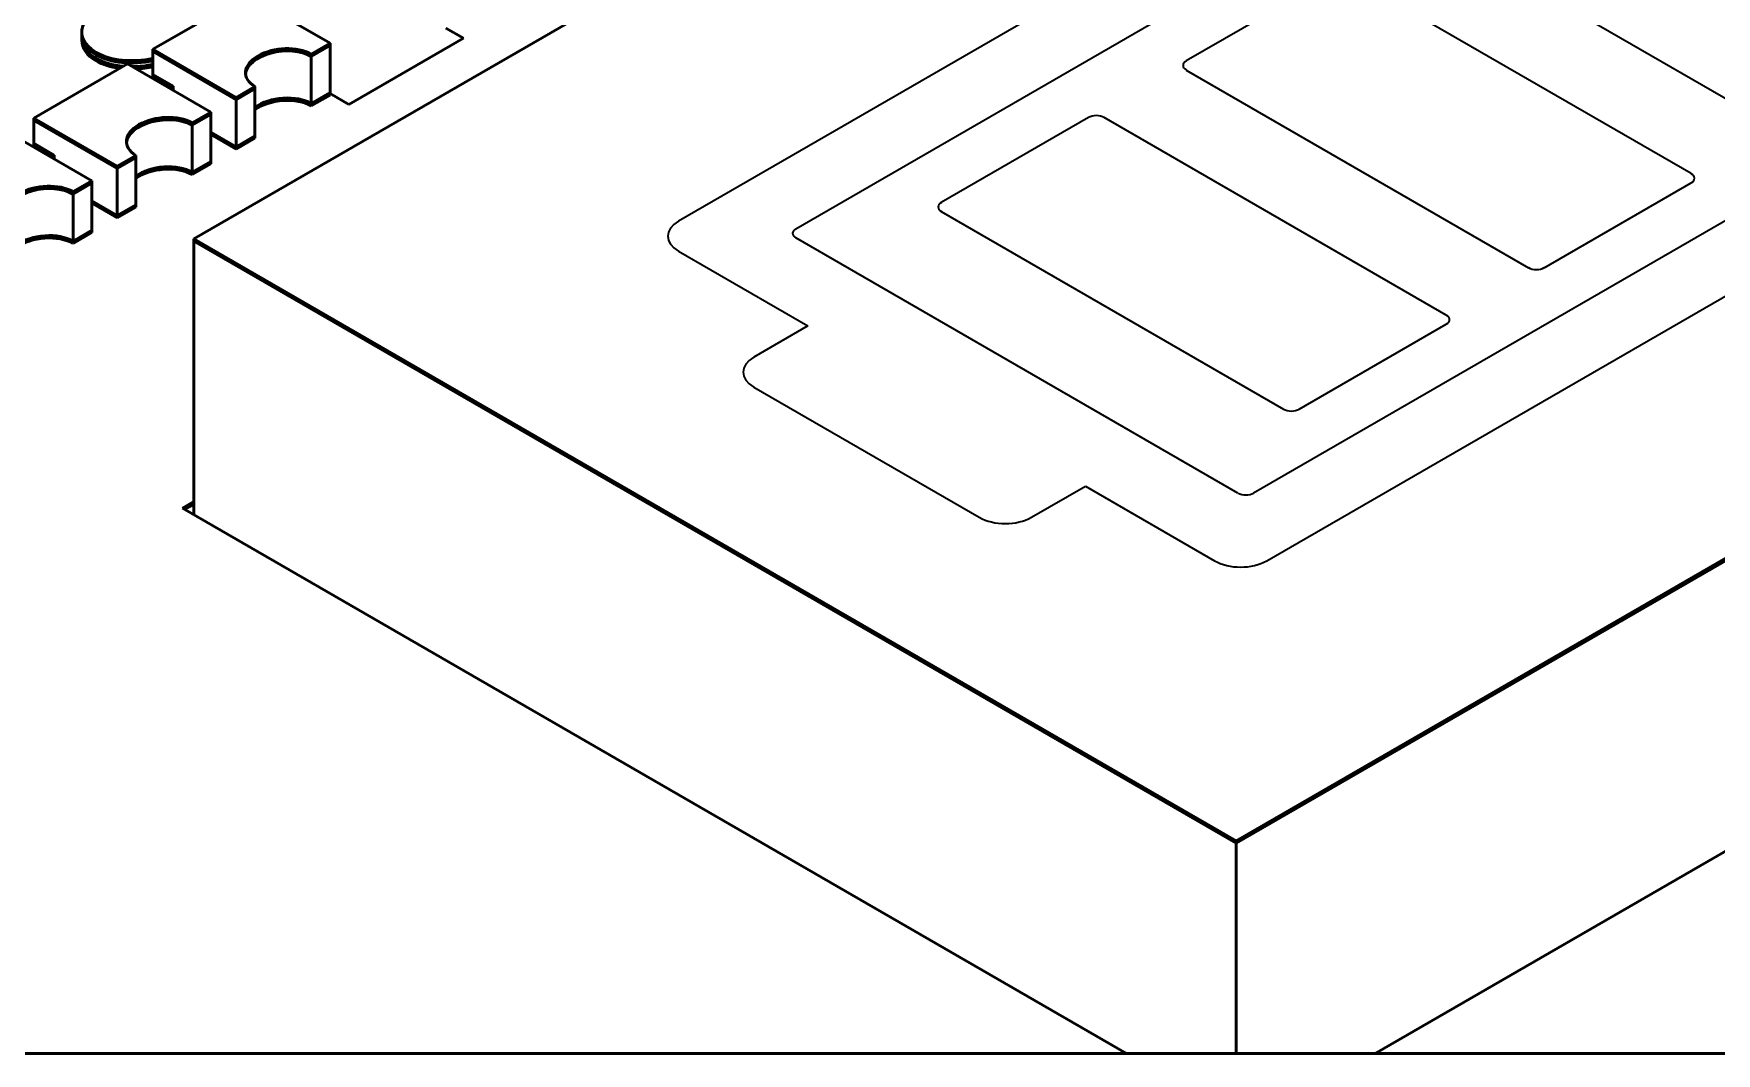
# Model space of a CAD drawing. Header units: inches. Extents: x -20.7 to 49, y -43 to 17.2.
# Drawn here: x 15.621 to 18.318, y 10.203 to 11.837 of the extents above; entities that cross this region are included whole.
import ezdxf

# ---------------------------------------------------------------- set-up
doc = ezdxf.new("R2010")
doc.units = ezdxf.units.IN
doc.header["$MEASUREMENT"] = 0
doc.layers.add('Visible (ANSI)', color=7, linetype='Continuous', lineweight=50)
doc.layers.add('Visible Narrow (ANSI)', color=7, linetype='Continuous', lineweight=35)

msp = doc.modelspace()

# ---------------------------------------------------------------- linework, layer by layer
at = {"layer": 'Visible (ANSI)'}
for p, q in [((18.4919, 13.0174), (15.8778, 11.5082)), ((17.5482, 10.5438), (20.1622, 12.053)), ((17.5482, 10.5399), (20.1622, 12.0492)), ((15.9626, 11.8987), (15.8122, 11.8119)), ((15.9626, 11.8987), (16.0962, 11.8216)), ((15.6985, 11.8302), (15.6985, 11.8398)), ((16.2818, 11.8458), (16.31, 11.8296)), ((15.6985, 11.8263), (15.6985, 11.8359)), ((15.8122, 11.8119), (15.9458, 11.7348)), ((15.8122, 11.8119), (15.8122, 11.7714)), ((16.0962, 11.8216), (16.0661, 11.8042)), ((16.0962, 11.8177), (16.0661, 11.8004)), ((16.0962, 11.8216), (16.0962, 11.7425)), ((16.0962, 11.8177), (16.0962, 11.7386)), ((16.31, 11.8296), (16.1262, 11.7235)), ((15.7716, 11.7885), (15.6213, 11.7017)), ((15.7716, 11.7885), (15.9053, 11.7113)), ((15.8122, 11.8081), (15.9458, 11.7309)), ((15.8122, 11.8081), (15.8122, 11.7676)), ((16.0661, 11.8042), (16.0661, 11.7251)), ((16.0661, 11.8004), (16.0661, 11.7213)), ((15.845, 11.7525), (15.8122, 11.7714)), ((15.845, 11.7487), (15.8122, 11.7676)), ((15.845, 11.7462), (15.845, 11.7525)), ((15.845, 11.7462), (15.845, 11.7487)), ((15.9759, 11.7521), (15.9458, 11.7348)), ((15.9759, 11.7483), (15.9458, 11.7309)), ((15.9458, 11.7348), (15.9458, 11.6557)), ((15.9458, 11.7309), (15.9458, 11.6518)), ((15.9759, 11.6731), (15.9759, 11.7521)), ((15.9759, 11.6692), (15.9759, 11.7483)), ((16.0661, 11.7251), (16.0962, 11.7425)), ((16.0661, 11.7213), (16.0962, 11.7386)), ((16.1262, 11.7235), (16.0962, 11.7409)), ((15.9053, 11.7113), (15.8752, 11.694)), ((15.9053, 11.7075), (15.8752, 11.6901)), ((15.9053, 11.7113), (15.9053, 11.6323)), ((15.9053, 11.7075), (15.9053, 11.6284)), ((15.5807, 11.6783), (15.7143, 11.6011)), ((15.6213, 11.7017), (15.7549, 11.6246)), ((15.6213, 11.7017), (15.6213, 11.6612)), ((15.6213, 11.6978), (15.7549, 11.6207)), ((15.6213, 11.6978), (15.6213, 11.6573)), ((15.8752, 11.694), (15.8752, 11.6149)), ((15.8752, 11.6901), (15.8752, 11.6111)), ((15.9458, 11.6557), (15.9053, 11.6791)), ((15.654, 11.6423), (15.6213, 11.6612)), ((15.654, 11.6384), (15.6213, 11.6573)), ((15.9458, 11.6518), (15.9053, 11.6753)), ((15.9458, 11.6557), (15.9759, 11.6731)), ((15.9458, 11.6518), (15.9759, 11.6692)), ((15.654, 11.6359), (15.654, 11.6423)), ((15.654, 11.6359), (15.654, 11.6384)), ((15.785, 11.6419), (15.7549, 11.6246)), ((15.785, 11.6381), (15.7549, 11.6207)), ((15.7549, 11.6246), (15.7549, 11.5455)), ((15.785, 11.5628), (15.785, 11.6419)), ((15.785, 11.559), (15.785, 11.6381)), ((15.8752, 11.6149), (15.9053, 11.6323)), ((15.8752, 11.6111), (15.9053, 11.6284)), ((15.7143, 11.6011), (15.6843, 11.5838)), ((15.7143, 11.5973), (15.6843, 11.5799)), ((15.7143, 11.6011), (15.7143, 11.522)), ((15.7143, 11.5973), (15.7143, 11.5182)), ((15.7549, 11.6207), (15.7549, 11.5416)), ((17.7711, 10.2034), (20.2027, 11.6073)), ((15.6843, 11.5047), (15.6843, 11.5838)), ((15.6843, 11.5008), (15.6843, 11.5799)), ((15.7549, 11.5455), (15.7143, 11.5689)), ((15.7549, 11.5416), (15.7143, 11.5651)), ((15.7549, 11.5455), (15.785, 11.5628)), ((15.7549, 11.5416), (15.785, 11.559)), ((15.6843, 11.5047), (15.7143, 11.522)), ((15.6843, 11.5008), (15.7143, 11.5182)), ((15.8778, 11.5082), (17.5482, 10.5438)), ((15.8778, 11.5082), (15.8778, 11.0665)), ((15.8778, 11.5043), (17.5482, 10.5399)), ((15.8778, 11.5043), (15.8778, 11.0665)), ((15.8778, 11.0873), (15.8598, 11.0769)), ((15.8778, 11.0834), (15.8632, 11.075)), ((15.8598, 11.0769), (17.3727, 10.2034)), ((17.5482, 10.5438), (17.5482, 10.2034)), ((17.5482, 10.5399), (17.5482, 10.2034)), ((18.8178, 10.2034), (15.1564, 10.2034))]:
    msp.add_line(p, q, dxfattribs=at)
for centre, major_axis, start_param, end_param in [((15.789, 11.8459), (-0.0904, -0.0091), 3.811058, 6.952651), ((15.789, 11.8421), (-0.0904, -0.0091), 6.226009, 6.952651), ((15.789, 11.8363), (0.0904, 0.0091), 3.084416, 3.811058), ((15.789, 11.8324), (0.0904, 0.0091), 3.084416, 3.811058), ((16.021, 11.7782), (0.0602, 0.0061), 0.669466, 3.811058), ((16.021, 11.7743), (0.0602, 0.0061), 0.669466, 3.028639), ((15.789, 11.8459), (0.0904, 0.0091), 3.811058, 4.914351), ((15.789, 11.8421), (0.0904, 0.0091), 3.811058, 4.914351), ((15.789, 11.8363), (-0.0904, -0.0091), 0.669466, 1.24419), ((15.789, 11.8324), (-0.0904, -0.0091), 0.669466, 1.179318), ((15.789, 11.8363), (-0.0904, -0.0091), 1.406664, 1.772758), ((15.789, 11.8324), (-0.0904, -0.0091), 1.477429, 1.772758), ((16.021, 11.6991), (-0.0602, -0.0061), 3.811058, 5.499366), ((16.021, 11.6952), (-0.0602, -0.0061), 3.811058, 5.499366), ((15.8301, 11.668), (0.0602, 0.0061), 0.669466, 3.811058), ((15.8301, 11.6641), (0.0602, 0.0061), 0.669466, 3.028639), ((15.8301, 11.5889), (-0.0602, -0.0061), 3.811058, 5.499366), ((15.6392, 11.5577), (0.0602, 0.0061), 0.669466, 3.811058), ((15.8301, 11.585), (-0.0602, -0.0061), 3.811058, 5.499366), ((15.6392, 11.5539), (0.0602, 0.0061), 0.669466, 3.028639), ((15.6392, 11.4786), (-0.0602, -0.0061), 3.811058, 5.499366), ((15.6392, 11.4748), (-0.0602, -0.0061), 3.811058, 5.499366)]:
    msp.add_ellipse(centre, major_axis=major_axis, ratio=0.569494, start_param=start_param, end_param=end_param, dxfattribs=at)
at = {"layer": 'Visible Narrow (ANSI)'}
for p, q in [((18.537, 12.6231), (16.6548, 11.5364)), ((16.8427, 11.5243), (18.5578, 12.5146)), ((19.2913, 12.0911), (17.5762, 11.1008)), ((17.5971, 10.9923), (19.4793, 12.079)), ((17.8608, 12.0053), (18.4092, 11.6886)), ((17.704, 11.9292), (17.4683, 11.7931)), ((18.2774, 11.6126), (17.729, 11.9292)), ((15.7214, 11.7972), (15.7214, 11.8069)), ((15.7214, 11.7934), (15.7214, 11.803)), ((17.4683, 11.7786), (18.0167, 11.462)), ((17.3115, 11.7026), (17.0757, 11.5665)), ((17.8849, 11.3859), (17.3365, 11.7026)), ((18.0417, 11.462), (18.2774, 11.5981)), ((17.0757, 11.552), (17.6241, 11.2354)), ((16.6548, 11.4882), (16.8619, 11.3686)), ((17.5511, 11.1008), (16.8427, 11.5099)), ((16.8619, 11.3686), (16.7755, 11.3187)), ((17.6492, 11.2354), (17.8849, 11.3715)), ((16.7755, 11.2705), (17.1366, 11.0621)), ((17.2201, 11.0621), (17.3065, 11.1119)), ((17.3065, 11.1119), (17.5135, 10.9923))]:
    msp.add_line(p, q, dxfattribs=at)
for centre, major_axis, start_param, end_param in [((17.4808, 11.7859), (-0.0177, 0), 5.497787, 7.068583), ((17.324, 11.6953), (-0.0177, 0), 3.926991, 5.497787), ((18.2649, 11.6053), (0.0177, 0), 5.497787, 7.068583), ((17.0883, 11.5592), (-0.0177, 0), 5.497787, 7.068583), ((16.6965, 11.5123), (-0.0591, 0), 5.497787, 7.068583), ((16.8552, 11.5171), (-0.0177, 0), 5.497787, 7.068583), ((18.0292, 11.4693), (0.0177, 0), 3.926991, 5.497787), ((17.8724, 11.3787), (0.0177, 0), 5.497787, 7.068583), ((16.8173, 11.2946), (-0.0591, 0), 5.497787, 7.068583), ((17.6367, 11.2426), (0.0177, 0), 3.926991, 5.497787), ((17.5637, 11.1081), (-0.0177, 0), 0.785398, 2.356194), ((17.1783, 11.0862), (0.0591, 0), 3.926991, 5.497787), ((17.5553, 11.0165), (0.0591, 0), 3.926991, 5.497787)]:
    msp.add_ellipse(centre, major_axis=major_axis, ratio=0.57735, start_param=start_param, end_param=end_param, dxfattribs=at)

doc.saveas('drawing.dxf')
